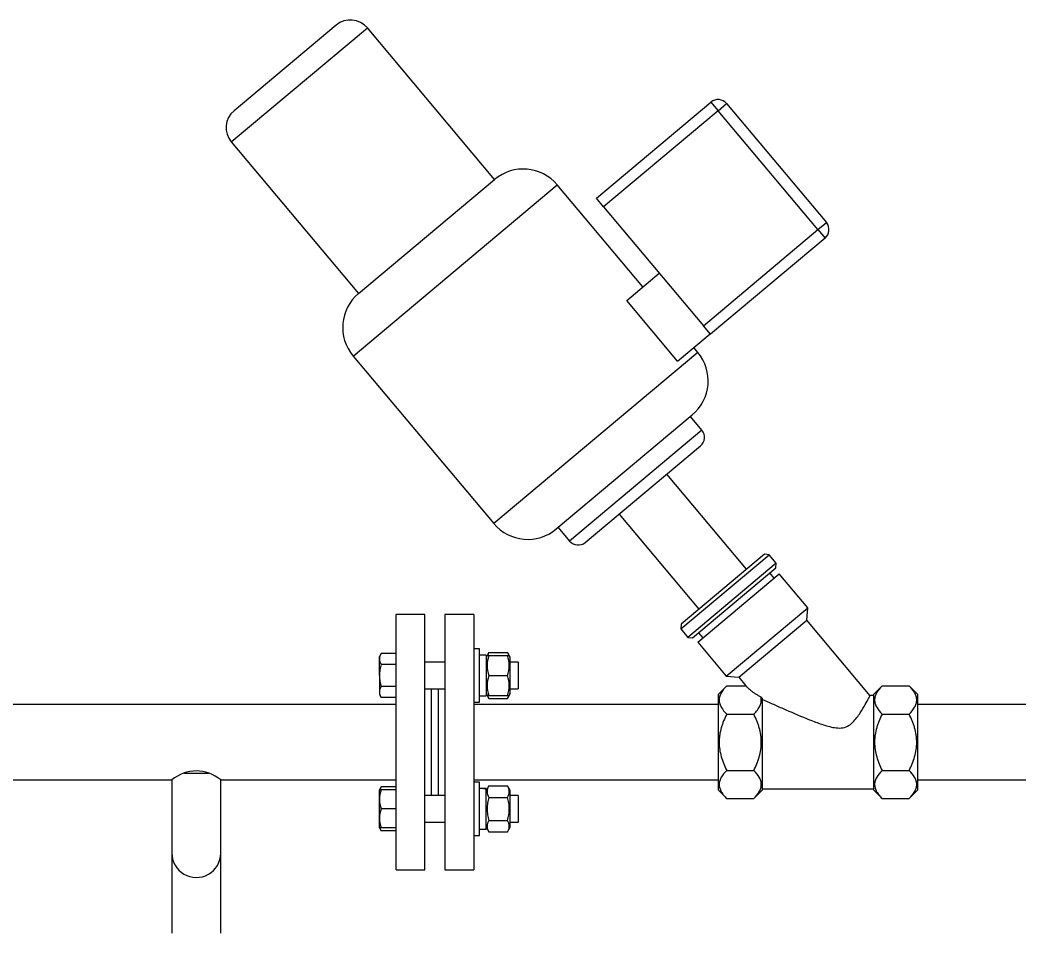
# Model space of a CAD drawing. Extents: x -681219 to -550379, y -242630 to -158199.
# Drawn here: x -637818 to -637183, y -169010 to -168429 of the extents above; entities that cross this region are included whole.
import ezdxf

# ---------------------------------------------------------------- set-up
doc = ezdxf.new("R2010")
doc.units = 0
doc.header["$LTSCALE"] = 1000
for name, color, linetype in [('$DDT_AUDIT_GENERATED_(5FE)', 7, 'CONTINUOUS'), ('12_GB93', 7, 'CONTINUOUS'), ('12_GB97.1', 7, 'CONTINUOUS'), ('GBT_12459_90度弯头D', 7, 'CONTINUOUS'), ('GBT_9119.8_法兰_DN', 7, 'CONTINUOUS'), ('M12_GB6170', 7, 'CONTINUOUS'), ('M12×55_GB5782', 7, 'CONTINUOUS'), ('MYGL165_030201', 7, 'CONTINUOUS'), ('MYGL165_030601', 7, 'CONTINUOUS')]:
    doc.layers.add(name, color=color, linetype=linetype)

msp = doc.modelspace()

# ---------------------------------------------------------------- linework, layer by layer
at = {"layer": '$DDT_AUDIT_GENERATED_(5FE)', "color": 7, "linetype": 'Continuous'}
for p, q in [((-637616.8452, -168432.1752), (-637681.7337, -168486.6231)), ((-637683.4738, -168506.5125), (-637596.9558, -168433.9153)), ((-637516.0598, -168530.3234), (-637596.9558, -168433.9153)), ((-637451.3677, -168542.2987), (-637378.5308, -168481.1814)), ((-637378.5308, -168481.1814), (-637373.9935, -168486.5888)), ((-637373.9935, -168486.5888), (-637368.5861, -168482.0514)), ((-637368.5861, -168482.0514), (-637305.0636, -168557.7546)), ((-637373.9935, -168486.5888), (-637446.8303, -168547.7061)), ((-637310.471, -168562.292), (-637373.9935, -168486.5888)), ((-637683.4738, -168506.5125), (-637602.5778, -168602.9206)), ((-637606.058, -168642.6994), (-637476.281, -168533.8036)), ((-637602.5778, -168602.9206), (-637516.0598, -168530.3234)), ((-637421.8128, -168598.7163), (-637476.281, -168533.8036)), ((-637446.8303, -168547.7061), (-637451.3677, -168542.2987)), ((-637446.8303, -168547.7061), (-637383.3078, -168623.4093)), ((-637310.471, -168562.292), (-637305.0636, -168557.7546)), ((-637383.3078, -168623.4093), (-637310.471, -168562.292)), ((-637310.471, -168562.292), (-637305.9336, -168567.6993)), ((-637305.9336, -168567.6993), (-637378.7705, -168628.8167)), ((-637432.0869, -168607.3373), (-637411.3761, -168589.9588)), ((-637399.7022, -168645.9318), (-637432.0869, -168607.3373)), ((-637399.7022, -168645.9318), (-637378.9914, -168628.5534)), ((-637378.7705, -168628.8167), (-637383.3078, -168623.4093)), ((-637386.86, -168640.3714), (-637516.637, -168749.2672)), ((-637386.86, -168640.3714), (-637389.4281, -168637.3108)), ((-637606.058, -168642.6994), (-637516.637, -168749.2672)), ((-637476.8582, -168752.7474), (-637390.3402, -168680.1502)), ((-637384.2417, -168689.8651), (-637391.5451, -168681.1612)), ((-637384.2417, -168689.8651), (-637468.3498, -168760.4402)), ((-637458.4051, -168761.3102), (-637385.1118, -168699.8098)), ((-637355.8206, -168778.3932), (-637406.6178, -168717.8555)), ((-637436.8991, -168743.2645), (-637386.1019, -168803.8022)), ((-637475.6532, -168751.7363), (-637468.3498, -168760.4402)), ((-637344.4651, -168768.8648), (-637397.4574, -168813.3306)), ((-637341.4817, -168769.1259), (-637344.4651, -168768.8648)), ((-637397.7184, -168816.314), (-637341.4817, -168769.1259)), ((-637336.9444, -168774.5332), (-637393.1811, -168821.7214)), ((-637336.9444, -168774.5332), (-637341.4817, -168769.1259)), ((-637337.2054, -168777.5166), (-637336.9444, -168774.5332)), ((-637390.1977, -168821.9824), (-637337.2054, -168777.5166)), ((-637386.9345, -168824.7731), (-637335.0238, -168781.2148)), ((-637338.2682, -168783.9372), (-637340.9906, -168780.6928)), ((-637316.8745, -168802.8443), (-637335.0238, -168781.2148)), ((-637368.7852, -168846.4026), (-637316.8745, -168802.8443)), ((-637317.5705, -168810.8), (-637316.8745, -168802.8443)), ((-637397.4574, -168813.3306), (-637397.7184, -168816.314)), ((-637360.8295, -168847.0986), (-637317.5705, -168810.8)), ((-637277.2897, -168858.8049), (-637317.5705, -168810.8)), ((-637397.7184, -168816.314), (-637393.1811, -168821.7214)), ((-637386.4125, -168818.8063), (-637383.6901, -168822.0507)), ((-637393.1811, -168821.7214), (-637390.1977, -168821.9824)), ((-637386.9345, -168824.7731), (-637368.7852, -168846.4026)), ((-637368.7852, -168846.4026), (-637360.8295, -168847.0986)), ((-637360.8295, -168847.0986), (-637356.2412, -168852.5668)), ((-637368.4846, -168852.5668), (-637373.9953, -168858.0775)), ((-637368.4846, -168852.5668), (-637356.2412, -168852.5668)), ((-637269.6611, -168852.5668), (-637275.1718, -168858.0775)), ((-637269.6611, -168852.5668), (-637252.4472, -168852.5668)), ((-637246.9365, -168858.0775), (-637252.4472, -168852.5668)), ((-637373.9953, -168858.0775), (-637373.9953, -168918.7834)), ((-637346.7015, -168859.6162), (-637345.76, -168860.6774)), ((-637345.76, -168918.7834), (-637345.76, -168860.6774)), ((-637275.1718, -168858.7834), (-637277.3429, -168858.7834)), ((-637275.1718, -168858.0775), (-637275.1718, -168918.7834)), ((-637246.9365, -168918.7834), (-637246.9365, -168858.0775)), ((-637368.4846, -168870.4986), (-637351.2707, -168870.4986)), ((-637269.6611, -168870.4986), (-637252.4472, -168870.4986)), ((-637368.4846, -168906.3623), (-637351.2707, -168906.3623)), ((-637269.6611, -168906.3623), (-637252.4472, -168906.3623)), ((-637373.9953, -168918.7834), (-637368.4846, -168924.2941)), ((-637351.2707, -168924.2941), (-637345.76, -168918.7834)), ((-637345.76, -168918.0775), (-637275.1718, -168918.0775)), ((-637275.1718, -168918.7834), (-637269.6611, -168924.2941)), ((-637252.4472, -168924.2941), (-637246.9365, -168918.7834)), ((-637368.4846, -168924.2941), (-637351.2707, -168924.2941)), ((-637269.6611, -168924.2941), (-637252.4472, -168924.2941))]:
    msp.add_line(p, q, dxfattribs=at)
for centre, radius, start, end in [((-637607.7705, -168442.9899), 14.1176, 40, 130), ((-637373.9935, -168486.5888), 7.0588, 40, 130), ((-637672.659, -168497.4378), 14.1176, 130, 220), ((-637497.9105, -168551.9529), 28.2353, 40, 130), ((-637310.471, -168562.292), 7.0588, 310, 40), ((-637584.4285, -168624.5501), 28.2353, 130, 220), ((-637408.4895, -168658.5207), 28.2353, 310, 40), ((-637389.6491, -168694.4024), 7.0588, 310, 40), ((-637495.0075, -168731.1179), 28.2353, 220, 310), ((-637462.9425, -168755.9028), 7.0588, 220, 310)]:
    msp.add_arc(centre, radius, start, end, dxfattribs=at)
for points, knots in [([(-637368.4846, -168852.5668), (-637369.884, -168853.9662), (-637371.0813, -168855.4029), (-637372.1526, -168857.2775), (-637372.3452, -168857.6564), (-637372.6818, -168858.4232), (-637372.826, -168858.8126), (-637373.1722, -168859.9787), (-637373.2896, -168860.7564), (-637373.2893, -168862.3121), (-637373.1716, -168863.0902), (-637372.8243, -168864.2577), (-637372.68, -168864.6467), (-637372.3435, -168865.4126), (-637372.1509, -168865.7911), (-637371.0801, -168867.6639), (-637369.8835, -168869.0998), (-637368.4846, -168870.4986)], [0, 0, 0, 0, 0.25, 0.25, 0.3125, 0.3125, 0.375, 0.375, 0.5, 0.5, 0.625, 0.625, 0.6875, 0.6875, 0.75, 0.75, 1, 1, 1, 1]), ([(-637269.6611, -168852.5668), (-637271.0605, -168853.9662), (-637272.2578, -168855.4029), (-637273.329, -168857.2775), (-637273.5217, -168857.6564), (-637273.8582, -168858.4232), (-637274.0024, -168858.8126), (-637274.3487, -168859.9787), (-637274.4661, -168860.7564), (-637274.4658, -168862.3121), (-637274.3481, -168863.0902), (-637274.0008, -168864.2577), (-637273.8564, -168864.6467), (-637273.5199, -168865.4126), (-637273.3273, -168865.7911), (-637272.2566, -168867.6639), (-637271.0599, -168869.0998), (-637269.6611, -168870.4986)], [0, 0, 0, 0, 0.25, 0.25, 0.3125, 0.3125, 0.375, 0.375, 0.5, 0.5, 0.625, 0.625, 0.6875, 0.6875, 0.75, 0.75, 1, 1, 1, 1]), ([(-637252.4472, -168870.4986), (-637251.0478, -168869.0992), (-637249.8505, -168867.6625), (-637248.7792, -168865.788), (-637248.5866, -168865.4091), (-637248.2501, -168864.6422), (-637248.1059, -168864.2528), (-637247.7596, -168863.0867), (-637247.6422, -168862.3091), (-637247.6425, -168860.7533), (-637247.7602, -168859.9752), (-637248.1075, -168858.8078), (-637248.2518, -168858.4187), (-637248.5884, -168857.6528), (-637248.7809, -168857.2743), (-637249.8517, -168855.4016), (-637251.0483, -168853.9657), (-637252.4472, -168852.5668)], [0, 0, 0, 0, 0.25, 0.25, 0.3125, 0.3125, 0.375, 0.375, 0.5, 0.5, 0.625, 0.625, 0.6875, 0.6875, 0.75, 0.75, 1, 1, 1, 1]), ([(-637351.2707, -168870.4986), (-637350.4275, -168869.6554), (-637349.6589, -168868.7984), (-637348.3258, -168867.0467), (-637347.7613, -168866.152), (-637347.1216, -168864.7716), (-637346.9425, -168864.3028), (-637346.6678, -168863.3659), (-637346.5716, -168862.8974), (-637346.4096, -168861.4916), (-637346.4718, -168860.5541), (-637346.7015, -168859.6162)], [0, 0, 0, 0, 0.25, 0.25, 0.5, 0.5, 0.625, 0.625, 0.75, 0.75, 1, 1, 1, 1]), ([(-637345.76, -168861.1592), (-637343.8741, -168862.0077), (-637341.7767, -168862.9483), (-637337.3532, -168864.9199), (-637335.0065, -168865.9601), (-637327.8329, -168869.1078), (-637322.8849, -168871.2492), (-637315.2469, -168874.3443), (-637312.6638, -168875.3574), (-637307.3845, -168877.2449), (-637304.7112, -168878.13), (-637300.5647, -168879.0555), (-637299.1703, -168879.2913), (-637296.3444, -168879.442), (-637294.9086, -168879.344), (-637292.1892, -168878.5753), (-637290.9401, -168877.9062), (-637288.7349, -168876.23), (-637287.8018, -168875.2714), (-637285.2511, -168872.2973), (-637283.9078, -168870.2372), (-637281.5651, -168866.4766), (-637280.578, -168864.7483), (-637278.9793, -168861.8941), (-637278.353, -168860.7346), (-637277.5239, -168859.1923), (-637277.3076, -168858.7832), (-637277.3077, -168858.7834)], [0, 0, 0, 0, 0.0625, 0.0625, 0.125, 0.125, 0.25, 0.25, 0.3125, 0.3125, 0.375, 0.375, 0.40625, 0.40625, 0.4375, 0.4375, 0.46875, 0.46875, 0.5, 0.5, 0.5625, 0.5625, 0.625, 0.625, 0.6875, 0.6875, 0.749890089, 0.749890089, 0.749890089, 0.749890089]), ([(-637368.4846, -168870.4986), (-637369.1787, -168871.8869), (-637369.8272, -168873.3033), (-637370.7064, -168875.4857), (-637370.9837, -168876.2228), (-637371.4962, -168877.7026), (-637371.7323, -168878.4472), (-637372.3734, -168880.6968), (-637372.8798, -168882.9776), (-637373.1434, -168885.3151), (-637373.261, -168886.8869), (-637373.29, -168887.6731), (-637373.2882, -168890.0171), (-637373.1685, -168891.5669), (-637372.7108, -168894.6428), (-637372.372, -168896.172), (-637371.5082, -168899.197), (-637370.9908, -168900.6702), (-637369.8269, -168903.5572), (-637369.1802, -168904.971), (-637368.4846, -168906.3623)], [0, 0, 0, 0, 0.125, 0.125, 0.1875, 0.1875, 0.25, 0.25, 0.375, 0.4375, 0.4375, 0.5, 0.5, 0.625, 0.625, 0.75, 0.75, 0.875, 0.875, 1, 1, 1, 1]), ([(-637351.2707, -168906.3623), (-637350.5751, -168904.971), (-637349.9284, -168903.5572), (-637348.7645, -168900.6702), (-637348.2471, -168899.197), (-637347.3833, -168896.172), (-637347.0446, -168894.6428), (-637346.5868, -168891.5669), (-637346.4671, -168890.0171), (-637346.4653, -168887.6731), (-637346.4944, -168886.8869), (-637346.6119, -168885.3151), (-637346.8755, -168882.9776), (-637347.382, -168880.6968), (-637348.023, -168878.4472), (-637348.2591, -168877.7026), (-637348.7717, -168876.2228), (-637349.0489, -168875.4857), (-637349.9282, -168873.3033), (-637350.5766, -168871.8869), (-637351.2707, -168870.4986)], [0, 0, 0, 0, 0.125, 0.125, 0.25, 0.25, 0.375, 0.375, 0.5, 0.5, 0.5625, 0.5625, 0.625, 0.75, 0.75, 0.8125, 0.8125, 0.875, 0.875, 1, 1, 1, 1]), ([(-637269.6611, -168870.4986), (-637270.3552, -168871.8869), (-637271.0036, -168873.3033), (-637271.8829, -168875.4857), (-637272.1601, -168876.2228), (-637272.6727, -168877.7026), (-637272.9088, -168878.4472), (-637273.5498, -168880.6968), (-637274.0563, -168882.9776), (-637274.3199, -168885.3151), (-637274.4375, -168886.8869), (-637274.4665, -168887.6731), (-637274.4647, -168890.0171), (-637274.345, -168891.5669), (-637273.8872, -168894.6428), (-637273.5485, -168896.172), (-637272.6847, -168899.197), (-637272.1673, -168900.6702), (-637271.0034, -168903.5572), (-637270.3567, -168904.971), (-637269.6611, -168906.3623)], [0, 0, 0, 0, 0.125, 0.125, 0.1875, 0.1875, 0.25, 0.25, 0.375, 0.4375, 0.4375, 0.5, 0.5, 0.625, 0.625, 0.75, 0.75, 0.875, 0.875, 1, 1, 1, 1]), ([(-637252.4472, -168906.3623), (-637251.7516, -168904.971), (-637251.1049, -168903.5572), (-637249.941, -168900.6702), (-637249.4236, -168899.197), (-637248.5598, -168896.172), (-637248.221, -168894.6428), (-637247.7633, -168891.5669), (-637247.6436, -168890.0171), (-637247.6418, -168887.6731), (-637247.6708, -168886.8869), (-637247.7884, -168885.3151), (-637248.052, -168882.9776), (-637248.5584, -168880.6968), (-637249.1995, -168878.4472), (-637249.4356, -168877.7026), (-637249.9481, -168876.2228), (-637250.2254, -168875.4857), (-637251.1046, -168873.3033), (-637251.7531, -168871.8869), (-637252.4472, -168870.4986)], [0, 0, 0, 0, 0.125, 0.125, 0.25, 0.25, 0.375, 0.375, 0.5, 0.5, 0.5625, 0.5625, 0.625, 0.75, 0.75, 0.8125, 0.8125, 0.875, 0.875, 1, 1, 1, 1]), ([(-637368.4846, -168906.3623), (-637369.8862, -168907.7639), (-637371.0779, -168909.1971), (-637372.3545, -168911.4239), (-637372.694, -168912.1791), (-637373.0442, -168913.3359), (-637373.1344, -168913.7255), (-637373.2566, -168914.5135), (-637373.2879, -168914.9074), (-637373.2953, -168916.8649), (-637372.8201, -168918.4041), (-637371.5286, -168920.6808), (-637371.0097, -168921.4229), (-637369.8394, -168922.8777), (-637369.1875, -168923.5912), (-637368.4846, -168924.2941)], [0, 0, 0, 0, 0.25, 0.25, 0.375, 0.375, 0.4375, 0.4375, 0.5, 0.5, 0.75, 0.75, 0.875, 0.875, 1, 1, 1, 1]), ([(-637351.2707, -168924.2941), (-637349.8728, -168922.8961), (-637348.6764, -168921.4609), (-637347.6054, -168919.5884), (-637347.4128, -168919.2099), (-637347.0761, -168918.444), (-637346.9317, -168918.055), (-637346.5848, -168916.8901), (-637346.4667, -168916.1132), (-637346.4651, -168914.5591), (-637346.5816, -168913.7818), (-637346.9268, -168912.6155), (-637347.0704, -168912.2267), (-637347.4058, -168911.4608), (-637347.598, -168911.082), (-637348.6674, -168909.2072), (-637349.8661, -168907.7669), (-637351.2707, -168906.3623)], [0, 0, 0, 0, 0.25, 0.25, 0.3125, 0.3125, 0.375, 0.375, 0.5, 0.5, 0.625, 0.625, 0.6875, 0.6875, 0.75, 0.75, 1, 1, 1, 1]), ([(-637269.6611, -168906.3623), (-637271.0627, -168907.7639), (-637272.2543, -168909.1971), (-637273.531, -168911.4239), (-637273.8705, -168912.1791), (-637274.2207, -168913.3359), (-637274.3108, -168913.7255), (-637274.4331, -168914.5135), (-637274.4644, -168914.9074), (-637274.4718, -168916.8649), (-637273.9966, -168918.4041), (-637272.705, -168920.6808), (-637272.1862, -168921.4229), (-637271.0159, -168922.8777), (-637270.3639, -168923.5912), (-637269.6611, -168924.2941)], [0, 0, 0, 0, 0.25, 0.25, 0.375, 0.375, 0.4375, 0.4375, 0.5, 0.5, 0.75, 0.75, 0.875, 0.875, 1, 1, 1, 1]), ([(-637252.4472, -168924.2941), (-637251.0492, -168922.8961), (-637249.8529, -168921.4609), (-637248.7819, -168919.5884), (-637248.5892, -168919.2099), (-637248.2525, -168918.444), (-637248.1082, -168918.055), (-637247.7613, -168916.8901), (-637247.6432, -168916.1132), (-637247.6416, -168914.5591), (-637247.7581, -168913.7818), (-637248.1033, -168912.6155), (-637248.2469, -168912.2267), (-637248.5823, -168911.4608), (-637248.7744, -168911.082), (-637249.8439, -168909.2072), (-637251.0426, -168907.7669), (-637252.4472, -168906.3623)], [0, 0, 0, 0, 0.25, 0.25, 0.3125, 0.3125, 0.375, 0.375, 0.5, 0.5, 0.625, 0.625, 0.6875, 0.6875, 0.75, 0.75, 1, 1, 1, 1])]:
    msp.add_open_spline(points, degree=3, knots=knots, dxfattribs=at)
msp.add_rational_spline([(-637356.2412, -168852.5668), (-637353.1306, -168856.2738), (-637346.7015, -168859.6162)], [1, 0.975106456137, 1], degree=2, dxfattribs=at)
at = {"layer": '12_GB93', "color": 7, "linetype": 'Continuous'}
for p, q in [((-637521.3836, -168833.0158), (-637525.76, -168833.0158)), ((-637521.3836, -168833.0158), (-637521.3836, -168858.9923)), ((-637525.76, -168858.9923), (-637521.3836, -168858.9923)), ((-637525.1191, -168917.8686), (-637525.76, -168917.8686)), ((-637522.0245, -168917.8686), (-637525.1191, -168917.8686)), ((-637521.3836, -168917.8686), (-637522.0245, -168917.8686)), ((-637521.3836, -168917.8844), (-637521.3836, -168917.8686)), ((-637521.3836, -168917.8844), (-637521.3836, -168918.4174)), ((-637521.3836, -168943.8451), (-637521.3836, -168918.4174)), ((-637525.76, -168943.8451), (-637521.3836, -168943.8451))]:
    msp.add_line(p, q, dxfattribs=at)
for centre, start, end in [((-637525.1191, -168930.8568), 73.2850529, 90), ((-637522.0245, -168930.8568), 87.1715258, 96.8420175)]:
    msp.add_arc(centre, 12.9882, start, end, dxfattribs=at)
at = {"layer": '12_GB97.1', "color": 7, "linetype": 'Continuous'}
for p, q in [((-637525.76, -168829.0629), (-637529.2894, -168829.0629)), ((-637525.76, -168862.9452), (-637525.76, -168829.0629)), ((-637529.2894, -168862.9452), (-637525.76, -168862.9452)), ((-637525.76, -168913.9157), (-637529.2894, -168913.9157)), ((-637525.76, -168947.798), (-637525.76, -168913.9157)), ((-637529.2894, -168947.798), (-637525.76, -168947.798))]:
    msp.add_line(p, q, dxfattribs=at)
at = {"layer": 'GBT_12459_90度弯头D', "color": 7, "linetype": 'Continuous'}
for p, q in [((-637721.2894, -168912.4288), (-637721.2894, -168958.9439)), ((-637690.2306, -168958.9436), (-637690.2306, -168912.2296)), ((-637721.2894, -168959.0949), (-637721.2894, -169009.85)), ((-637690.2306, -169009.8168), (-637690.2306, -168959.0937))]:
    msp.add_line(p, q, dxfattribs=at)
msp.add_arc((-637705.7598, -168958.9419), 15.5359, 179.4782714, 359.6560141, dxfattribs=at)
msp.add_open_spline([(-637698.0187, -168908.3049), (-637698.6581, -168908.307), (-637701.1193, -168908.3134), (-637705.8391, -168908.3168), (-637710.46, -168908.3132), (-637712.8347, -168908.3071), (-637713.399, -168908.3053)], degree=3, knots=[0.166122773, 0.166122773, 0.166122773, 0.166122773, 0.188792264, 0.24997336, 0.311040714, 0.330964905, 0.330964905, 0.330964905, 0.330964905], dxfattribs=at)
at = {"layer": 'GBT_9119.8_法兰_DN', "color": 7, "linetype": 'Continuous'}
for p, q in [((-637578.7012, -168969.6069), (-637578.7012, -168807.254)), ((-637560.3483, -168807.254), (-637578.7012, -168807.254)), ((-637560.3483, -168969.6069), (-637560.3483, -168807.254)), ((-637547.6424, -168807.254), (-637547.6424, -168969.6069)), ((-637529.2894, -168807.254), (-637547.6424, -168807.254)), ((-637529.2894, -168807.254), (-637529.2894, -168969.6069)), ((-637556.113, -168922.3863), (-637556.113, -168854.4746)), ((-637551.8777, -168854.4746), (-637551.8777, -168922.3863)), ((-637578.7012, -168969.6069), (-637560.3483, -168969.6069)), ((-637547.6424, -168969.6069), (-637529.2894, -168969.6069))]:
    msp.add_line(p, q, dxfattribs=at)
at = {"layer": 'M12_GB6170', "color": 7, "linetype": 'Continuous'}
for p, q in [((-637519.6779, -168831.3321), (-637520.813, -168833.2981)), ((-637519.6779, -168831.3321), (-637507.8422, -168831.3321)), ((-637506.7071, -168833.2981), (-637507.8422, -168831.3321)), ((-637520.813, -168833.2981), (-637521.3836, -168834.2864)), ((-637519.678, -168833.2981), (-637520.813, -168833.2981)), ((-637519.678, -168833.2981), (-637507.842, -168833.2981)), ((-637507.842, -168833.2981), (-637506.7071, -168833.2981)), ((-637506.1365, -168834.2864), (-637506.7071, -168833.2981)), ((-637506.1365, -168857.7217), (-637506.1365, -168834.2864)), ((-637519.6779, -168846.004), (-637507.8422, -168846.004)), ((-637521.3836, -168857.7217), (-637520.813, -168858.7099)), ((-637506.7071, -168858.7099), (-637506.1365, -168857.7217)), ((-637519.678, -168858.7099), (-637520.813, -168858.7099)), ((-637520.813, -168858.7099), (-637519.6779, -168860.676)), ((-637519.678, -168858.7099), (-637507.842, -168858.7099)), ((-637519.6779, -168860.676), (-637507.8422, -168860.676)), ((-637507.8422, -168860.676), (-637506.7071, -168858.7099)), ((-637507.842, -168858.7099), (-637506.7071, -168858.7099)), ((-637519.6779, -168916.1849), (-637521.3836, -168919.1392)), ((-637519.6779, -168916.1849), (-637507.8422, -168916.1849)), ((-637506.1365, -168919.1392), (-637507.8422, -168916.1849)), ((-637506.1365, -168942.5745), (-637506.1365, -168919.1392)), ((-637519.678, -168923.5209), (-637507.842, -168923.5209)), ((-637519.678, -168938.1928), (-637507.842, -168938.1928)), ((-637521.3836, -168942.5745), (-637519.6779, -168945.5288)), ((-637519.6779, -168945.5288), (-637507.8422, -168945.5288)), ((-637507.8422, -168945.5288), (-637506.1365, -168942.5745))]:
    msp.add_line(p, q, dxfattribs=at)
for centre, radius, start, end in [((-637514.2315, -168835.0002), 6.5664, 146.0398026, 164.7226153), ((-637513.2886, -168835.0002), 6.5665, 15.2184712, 33.9600488), ((-637502.3033, -168839.6508), 18.4996, 159.9161492, 200.0855317), ((-637525.2167, -168839.6508), 18.4996, 339.9144081, 20.083911), ((-637502.3034, -168852.3572), 18.4996, 159.9144081, 200.083911), ((-637525.2167, -168852.3572), 18.4996, 339.9161492, 20.0855317), ((-637514.2315, -168857.0078), 6.5665, 195.2184712, 213.9600488), ((-637513.2886, -168857.0078), 6.5664, 326.0398026, 344.7226153), ((-637514.2315, -168919.853), 6.5664, 146.0398026, 213.9572863), ((-637513.2886, -168919.853), 6.5665, 326.0428622, 33.9600488), ((-637514.2315, -168941.8606), 6.5665, 146.0428622, 213.9600488), ((-637513.2886, -168941.8606), 6.5664, 326.0398026, 33.9572863)]:
    msp.add_arc(centre, radius, start, end, dxfattribs=at)
for points, knots in [([(-637519.678, -168923.5209), (-637520.0204, -168924.7067), (-637520.3055, -168925.9081), (-637520.6039, -168927.7457), (-637520.6818, -168928.3656), (-637520.7865, -168929.613), (-637520.8129, -168930.2348), (-637520.8131, -168932.0945), (-637520.7066, -168933.3265), (-637520.3115, -168935.7772), (-637520.0225, -168936.9996), (-637519.678, -168938.1928)], [0, 0, 0, 0, 0.25, 0.25, 0.375, 0.375, 0.5, 0.5, 0.75, 0.75, 1, 1, 1, 1]), ([(-637507.842, -168938.1928), (-637507.4975, -168936.9996), (-637507.2085, -168935.7772), (-637506.8134, -168933.3265), (-637506.7069, -168932.0945), (-637506.7071, -168930.2348), (-637506.7335, -168929.613), (-637506.8383, -168928.3656), (-637506.9162, -168927.7457), (-637507.2145, -168925.9081), (-637507.4997, -168924.7067), (-637507.842, -168923.5209)], [0, 0, 0, 0, 0.25, 0.25, 0.5, 0.5, 0.625, 0.625, 0.75, 0.75, 1, 1, 1, 1])]:
    msp.add_open_spline(points, degree=3, knots=knots, dxfattribs=at)
at = {"layer": 'M12×55_GB5782', "color": 7, "linetype": 'Continuous'}
for p, q in [((-637588.2054, -168831.9923), (-637589.2894, -168833.8698)), ((-637578.7012, -168831.9923), (-637588.2054, -168831.9923)), ((-637589.2894, -168846.004), (-637589.2894, -168833.8698)), ((-637547.6424, -168837.5334), (-637560.3483, -168837.5334)), ((-637501.0541, -168837.5334), (-637506.1365, -168837.5334)), ((-637501.0541, -168837.5334), (-637501.0541, -168854.4746)), ((-637578.7012, -168838.9981), (-637588.2056, -168838.9981)), ((-637589.2894, -168846.004), (-637589.2894, -168858.1382)), ((-637578.7012, -168853.0099), (-637588.2056, -168853.0099)), ((-637560.3483, -168854.4746), (-637547.6424, -168854.4746)), ((-637506.1365, -168854.4746), (-637501.0541, -168854.4746)), ((-637589.2894, -168858.1382), (-637588.2054, -168860.0158)), ((-637578.7012, -168860.0158), (-637588.2054, -168860.0158)), ((-637588.2054, -168916.8451), (-637589.2894, -168918.7227)), ((-637589.2894, -168942.991), (-637589.2894, -168918.7227)), ((-637589.2894, -168918.7227), (-637588.2056, -168918.7227)), ((-637578.7012, -168918.7227), (-637588.2056, -168918.7227)), ((-637578.7012, -168916.8451), (-637588.2054, -168916.8451)), ((-637547.6424, -168922.3863), (-637560.3483, -168922.3863)), ((-637501.0541, -168922.3863), (-637506.1365, -168922.3863)), ((-637501.0541, -168922.3863), (-637501.0541, -168939.3274)), ((-637578.7012, -168930.8568), (-637588.2054, -168930.8568)), ((-637560.3483, -168939.3274), (-637547.6424, -168939.3274)), ((-637506.1365, -168939.3274), (-637501.0541, -168939.3274)), ((-637588.2056, -168942.991), (-637589.2894, -168942.991)), ((-637589.2894, -168942.991), (-637588.2054, -168944.8686)), ((-637578.7012, -168942.991), (-637588.2056, -168942.991)), ((-637578.7012, -168944.8686), (-637588.2054, -168944.8686))]:
    msp.add_line(p, q, dxfattribs=at)
for centre, radius, start, end in [((-637583.0041, -168835.4953), 6.271, 146.0398026, 213.9572863), ((-637583.004, -168856.5127), 6.271, 146.0428623, 213.9600488), ((-637571.6126, -168924.7895), 17.6673, 159.9161492, 200.0855317), ((-637583.0041, -168920.3482), 6.271, 146.0398026, 164.722616), ((-637571.6127, -168936.9242), 17.6672, 159.9144081, 200.083911), ((-637583.004, -168941.3655), 6.271, 195.2184719, 213.9600488)]:
    msp.add_arc(centre, radius, start, end, dxfattribs=at)
for points in [[(-637588.2056, -168838.9981), (-637588.5326, -168840.131), (-637588.8049, -168841.2786), (-637589.1848, -168843.6188), (-637589.2894, -168844.8194), (-637589.2894, -168846.004)], [(-637589.2894, -168846.004), (-637589.2894, -168847.1879), (-637589.1877, -168848.3641), (-637588.8104, -168850.7034), (-637588.5345, -168851.8705), (-637588.2056, -168853.0099)]]:
    msp.add_open_spline(points, degree=3, knots=[0, 0, 0, 0, 0.5, 0.5, 1, 1, 1, 1], dxfattribs=at)
at = {"layer": 'MYGL165_030201', "color": 7, "linetype": 'Continuous'}
for p, q in [((-637373.9953, -168864.4304), (-637529.2894, -168864.4304)), ((-637091.6424, -168864.4304), (-637246.9365, -168864.4304)), ((-637529.2894, -168912.4304), (-637373.9953, -168912.4304)), ((-637246.9365, -168912.4304), (-637091.6424, -168912.4304))]:
    msp.add_line(p, q, dxfattribs=at)
at = {"layer": 'MYGL165_030601', "color": 7, "linetype": 'Continuous'}
for p, q in [((-637578.7012, -168864.4304), (-638044.5836, -168864.4304)), ((-638044.5836, -168912.4304), (-637721.2617, -168912.4304)), ((-637690.4049, -168912.4304), (-637578.7012, -168912.4304))]:
    msp.add_line(p, q, dxfattribs=at)
msp.add_arc((-637705.76, -168930.5986), 23.9008, 49.4776003, 130.5223926, dxfattribs=at)

doc.saveas('drawing.dxf')
